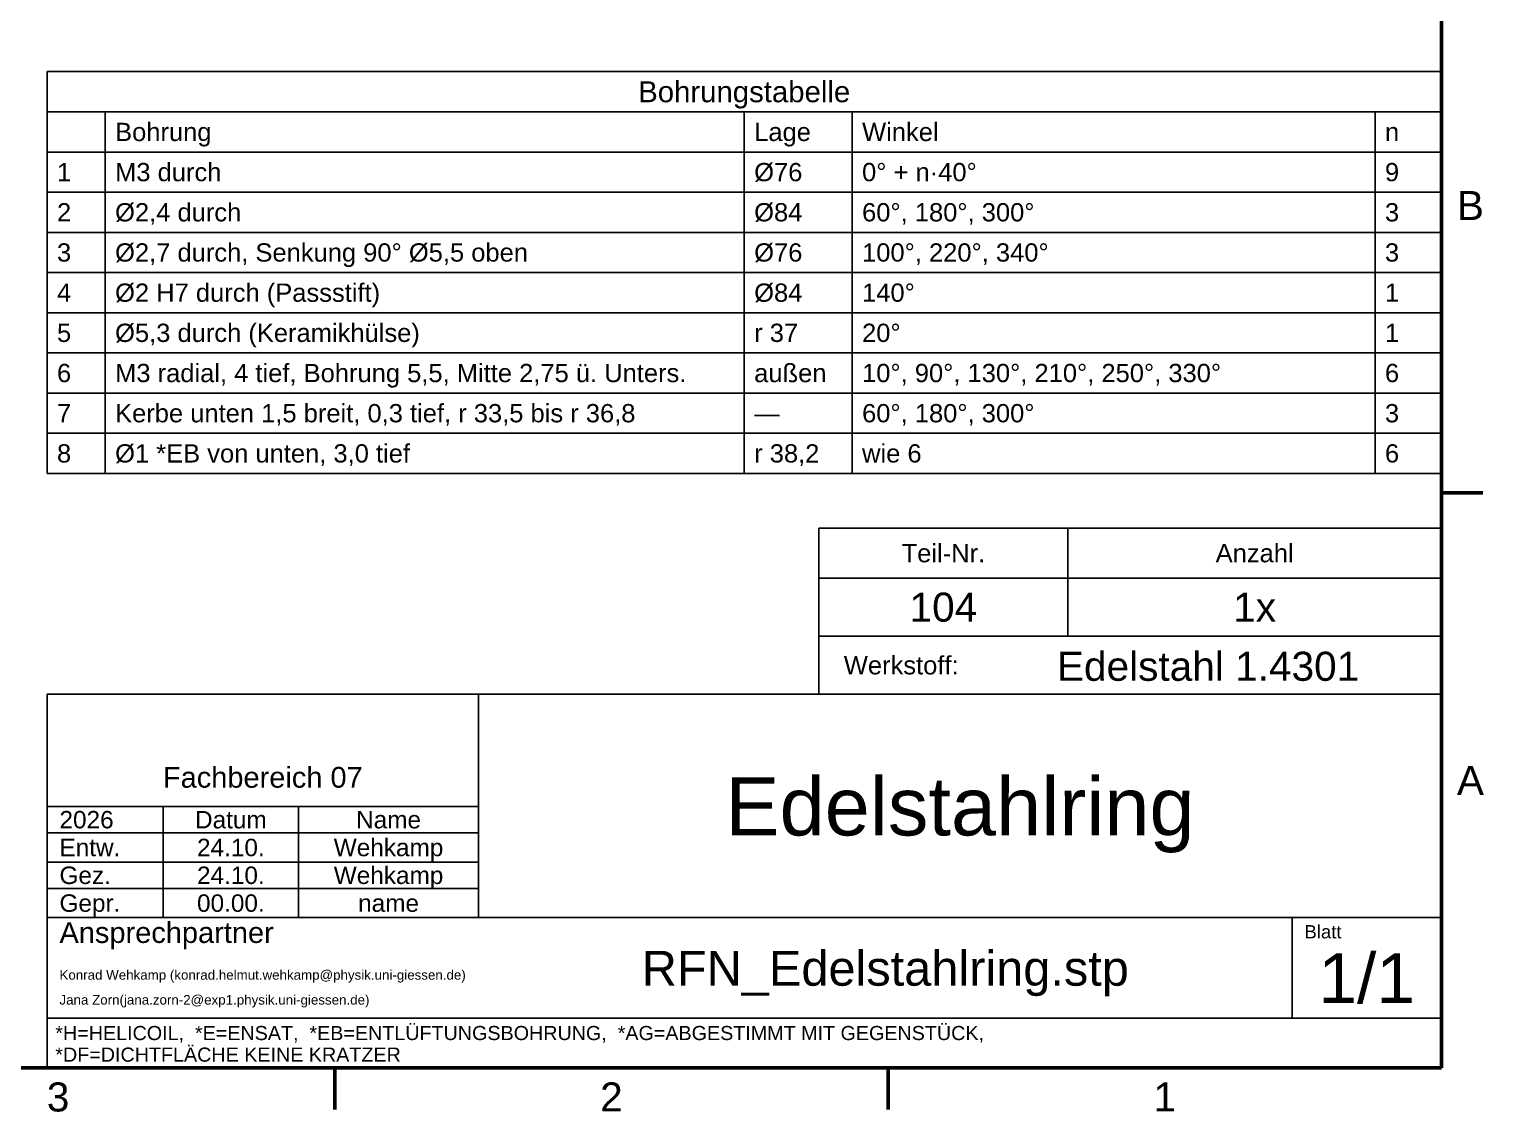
# Model space of a CAD drawing. Header units: inches. Extents: x 0.8 to 17.2, y 0.6 to 12.1.
# Drawn here: x 10.18 to 17.08, y 0.68 to 5.82 of the extents above; entities that cross this region are included whole.
import ezdxf
from ezdxf.enums import TextEntityAlignment as Align

# ---------------------------------------------------------------- set-up
doc = ezdxf.new("R2010")
doc.units = ezdxf.units.IN
doc.header["$MEASUREMENT"] = 0
for name, color, linetype, lineweight in [('RAHMEN', 7, 'Continuous', 50), ('SCHRIFTFELD', 7, 'Continuous', 25), ('TEXT', 7, 'Continuous', 18)]:
    doc.layers.add(name, color=color, linetype=linetype, lineweight=lineweight)
doc.styles.add('ISO_100', font='arial.ttf')
doc.styles.add('ISO_101', font='arial.ttf')
doc.styles.add('ISO_14', font='arial.ttf')
doc.styles.add('ISO_15', font='arial.ttf')
doc.styles.add('ISO_72', font='arial.ttf')
doc.styles.add('ISO_73', font='arial.ttf')
doc.styles.add('ISO_75', font='arial.ttf')
doc.styles.add('ISO_78', font='arial.ttf')
doc.styles.add('ISO_79', font='arial.ttf')
doc.styles.add('ISO_80', font='arial.ttf')
doc.styles.add('ISO_83', font='arial.ttf')
doc.styles.add('ISO_86', font='arial.ttf')
doc.styles.add('ISO_89', font='arial.ttf')
doc.styles.add('ISO_92', font='arial.ttf')
doc.styles.add('ISO_95', font='arial.ttf')
doc.styles.add('ISO_98', font='arial.ttf')
doc.styles.add('ISO_99', font='arial.ttf')

msp = doc.modelspace()

# ---------------------------------------------------------------- linework, layer by layer
at = {"layer": 'RAHMEN'}
for p, q in [((16.88189, 0.89173), (16.88189, 11.79724)), ((16.88189, 3.61811), (17.07874, 3.61811)), ((1.13386, 0.89173), (16.88189, 0.89173)), ((11.63255, 0.89173), (11.63255, 0.69488)), ((14.25722, 0.89173), (14.25722, 0.69488))]:
    msp.add_line(p, q, dxfattribs=at)
at = {"layer": 'SCHRIFTFELD'}
for p, q in [((10.26772, 5.61614), (16.88189, 5.61614)), ((10.26772, 3.71063), (10.26772, 5.61614)), ((16.88189, 5.61614), (16.88189, 3.71063)), ((10.26772, 5.42559), (16.88189, 5.42559)), ((10.54331, 5.42559), (10.54331, 3.71063)), ((13.5748, 5.42559), (13.5748, 3.71063)), ((14.08661, 5.42559), (14.08661, 3.71063)), ((16.56693, 5.42559), (16.56693, 3.71063)), ((10.26772, 5.23504), (16.88189, 5.23504)), ((10.26772, 5.04449), (16.88189, 5.04449)), ((10.26772, 4.85394), (16.88189, 4.85394)), ((10.26772, 4.66339), (16.88189, 4.66339)), ((10.26772, 4.47283), (16.88189, 4.47283)), ((10.26772, 4.28228), (16.88189, 4.28228)), ((10.26772, 4.09173), (16.88189, 4.09173)), ((10.26772, 3.90118), (16.88189, 3.90118)), ((16.88189, 3.71063), (10.26772, 3.71063)), ((10.26772, 3.71063), (16.88189, 3.71063)), ((13.92913, 3.45079), (16.88189, 3.45079)), ((13.92913, 3.45079), (13.92913, 2.66339)), ((15.11024, 3.45079), (15.11024, 2.93898)), ((13.92913, 3.21457), (16.88189, 3.21457)), ((13.92913, 2.93898), (16.88189, 2.93898)), ((10.26772, 2.66339), (10.26772, 0.89173)), ((16.88189, 2.66339), (10.26772, 2.66339)), ((12.31496, 2.66339), (12.31496, 1.60433)), ((16.88189, 0.89173), (16.88189, 2.66339)), ((10.26772, 2.13189), (12.31496, 2.13189)), ((10.8189, 2.13189), (10.8189, 1.60433)), ((11.46063, 2.13189), (11.46063, 1.60433)), ((10.26772, 2.00591), (12.31496, 2.00591)), ((10.26772, 1.86811), (12.31496, 1.86811)), ((10.26772, 1.74213), (12.31496, 1.74213)), ((10.26772, 1.60433), (16.88189, 1.60433)), ((16.17323, 1.60433), (16.17323, 1.12795)), ((10.26772, 1.12795), (16.88189, 1.12795)), ((10.26772, 0.89173), (16.88189, 0.89173))]:
    msp.add_line(p, q, dxfattribs=at)

# ---------------------------------------------------------------- texts
at = {"layer": 'RAHMEN', "style": 'ISO_14'}
for s, p in [('B', (17.01969, 4.9813)), ('A', (17.01969, 2.25492)), ('3', (10.32021, 0.75394)), ('2', (12.94488, 0.75394)), ('1', (15.56955, 0.75394))]:
    msp.add_text(s, height=0.1378, dxfattribs=at).set_placement(p, align=Align.MIDDLE_CENTER)
at = {"layer": 'SCHRIFTFELD'}
for s, height, style, p in [('Teil-Nr.', 0.086614, 'ISO_73', (14.51969, 3.33268)), ('Anzahl', 0.086614, 'ISO_73', (15.99606, 3.33268)), ('Fachbereich 07', 0.0984252, 'ISO_79', (11.29134, 2.26969))]:
    msp.add_text(s, height=height, dxfattribs=dict(at, style=style)).set_placement(p, align=Align.MIDDLE_CENTER)
for s, height, style, p in [('Werkstoff:', 0.086614, 'ISO_72', (14.04724, 2.80118)), ('Ansprechpartner', 0.0984252, 'ISO_78', (10.32677, 1.53346)), ('Blatt', 0.062992, 'ISO_75', (16.23228, 1.5374))]:
    msp.add_text(s, height=height, dxfattribs=dict(at, style=style)).set_placement(p, align=Align.MIDDLE_LEFT)
at = {"layer": 'SCHRIFTFELD', "color": 8, "true_color": 0x808080, "style": 'ISO_80'}
for s, p in [('*H=HELICOIL,  *E=ENSAT,  *EB=ENTLÜFTUNGSBOHRUNG,  *AG=ABGESTIMMT MIT GEGENSTÜCK,', (10.30709, 1.05709)), ('*DF=DICHTFLÄCHE KEINE KRATZER', (10.30709, 0.95472))]:
    msp.add_text(s, height=0.0669291, dxfattribs=at).set_placement(p, align=Align.MIDDLE_LEFT)
at = {"layer": 'TEXT'}
for s, height, style, p in [('Bohrungstabelle', 0.0996063, 'ISO_95', (13.5748, 5.52087)), ('Datum', 0.082677, 'ISO_100', (11.13976, 2.0689)), ('Name', 0.082677, 'ISO_100', (11.8878, 2.0689))]:
    msp.add_text(s, height=height, dxfattribs=dict(at, style=style)).set_placement(p, align=Align.MIDDLE_CENTER)
for s, height, style, p in [('Bohrung', 0.086614, 'ISO_72', (10.59055, 5.33031)), ('Lage', 0.086614, 'ISO_72', (13.62205, 5.33031)), ('Winkel', 0.086614, 'ISO_72', (14.13386, 5.33031)), ('n', 0.08661, 'ISO_72', (16.61417, 5.33031)), ('1', 0.08661, 'ISO_72', (10.31496, 5.13976)), ('M3 durch', 0.086614, 'ISO_72', (10.59055, 5.13976)), ('Ø76', 0.086614, 'ISO_72', (13.62205, 5.13976)), ('0° + n·40°', 0.086614, 'ISO_72', (14.13386, 5.13976)), ('9', 0.08661, 'ISO_72', (16.61417, 5.13976)), ('2', 0.08661, 'ISO_72', (10.31496, 4.94921)), ('Ø2,4 durch', 0.086614, 'ISO_72', (10.59055, 4.94921)), ('Ø84', 0.086614, 'ISO_72', (13.62205, 4.94921)), ('60°, 180°, 300°', 0.0866142, 'ISO_72', (14.13386, 4.94921)), ('3', 0.08661, 'ISO_72', (16.61417, 4.94921)), ('3', 0.08661, 'ISO_72', (10.31496, 4.75866)), ('Ø2,7 durch, Senkung 90° Ø5,5 oben', 0.0866142, 'ISO_72', (10.59055, 4.75866)), ('Ø76', 0.086614, 'ISO_72', (13.62205, 4.75866)), ('100°, 220°, 340°', 0.0866142, 'ISO_72', (14.13386, 4.75866)), ('3', 0.08661, 'ISO_72', (16.61417, 4.75866)), ('4', 0.08661, 'ISO_72', (10.31496, 4.56811)), ('Ø2 H7 durch (Passstift)', 0.0866142, 'ISO_72', (10.59055, 4.56811)), ('Ø84', 0.086614, 'ISO_72', (13.62205, 4.56811)), ('140°', 0.086614, 'ISO_72', (14.13386, 4.56811)), ('1', 0.08661, 'ISO_72', (16.61417, 4.56811)), ('5', 0.08661, 'ISO_72', (10.31496, 4.37756)), ('Ø5,3 durch (Keramikhülse)', 0.0866142, 'ISO_72', (10.59055, 4.37756)), ('r 37', 0.086614, 'ISO_72', (13.62205, 4.37756)), ('20°', 0.086614, 'ISO_72', (14.13386, 4.37756)), ('1', 0.08661, 'ISO_72', (16.61417, 4.37756)), ('6', 0.08661, 'ISO_72', (10.31496, 4.18701)), ('M3 radial, 4 tief, Bohrung 5,5, Mitte 2,75 ü. Unters.', 0.0866142, 'ISO_72', (10.59055, 4.18701)), ('außen', 0.086614, 'ISO_72', (13.62205, 4.18701)), ('10°, 90°, 130°, 210°, 250°, 330°', 0.0866142, 'ISO_72', (14.13386, 4.18701)), ('6', 0.08661, 'ISO_72', (16.61417, 4.18701)), ('7', 0.08661, 'ISO_72', (10.31496, 3.99646)), ('Kerbe unten 1,5 breit, 0,3 tief, r 33,5 bis r 36,8', 0.0866142, 'ISO_72', (10.59055, 3.99646)), ('60°, 180°, 300°', 0.0866142, 'ISO_72', (14.13386, 3.99646)), ('3', 0.08661, 'ISO_72', (16.61417, 3.99646)), ('—', 0.08661, 'ISO_72', (13.62205, 3.99646)), ('8', 0.08661, 'ISO_72', (10.31496, 3.80591)), ('Ø1 *EB von unten, 3,0 tief', 0.0866142, 'ISO_72', (10.59055, 3.80591)), ('r 38,2', 0.086614, 'ISO_72', (13.62205, 3.80591)), ('wie 6', 0.086614, 'ISO_72', (14.13386, 3.80591)), ('6', 0.08661, 'ISO_72', (16.61417, 3.80591)), ('Entw.', 0.082677, 'ISO_99', (10.32677, 1.93701)), ('Gez.', 0.082677, 'ISO_99', (10.32677, 1.80512)), ('Gepr.', 0.082677, 'ISO_99', (10.32677, 1.67323)), ('Konrad Wehkamp (konrad.helmut.wehkamp@physik.uni-giessen.de)', 0.0452756, 'ISO_92', (10.32677, 1.33268)), ('Jana Zorn(jana.zorn-2@exp1.physik.uni-giessen.de)', 0.0452756, 'ISO_92', (10.32677, 1.21457))]:
    msp.add_text(s, height=height, dxfattribs=dict(at, style=style)).set_placement(p, align=Align.MIDDLE_LEFT)
at = {"layer": 'TEXT', "color": 5, "true_color": 0x0000ff}
for s, height, style, p in [('104', 0.137795, 'ISO_15', (14.51969, 3.07677)), ('1x', 0.137795, 'ISO_15', (15.99606, 3.07677)), ('Edelstahl 1.4301', 0.1377953, 'ISO_15', (15.77509, 2.79627)), ('Edelstahlring', 0.2755905, 'ISO_89', (14.59843, 2.13189)), ('24.10.', 0.082677, 'ISO_98', (11.13976, 1.93701)), ('Wehkamp', 0.082677, 'ISO_98', (11.8878, 1.93701)), ('24.10.', 0.082677, 'ISO_98', (11.13976, 1.80512)), ('Wehkamp', 0.082677, 'ISO_98', (11.8878, 1.80512)), ('00.00.', 0.082677, 'ISO_98', (11.13976, 1.67323)), ('name', 0.082677, 'ISO_98', (11.8878, 1.67323)), ('RFN_Edelstahlring.stp', 0.1653543, 'ISO_86', (14.24409, 1.36417)), ('1/1', 0.23622, 'ISO_83', (16.52756, 1.31693))]:
    msp.add_text(s, height=height, dxfattribs=dict(at, style=style)).set_placement(p, align=Align.MIDDLE_CENTER)
at = {"layer": 'TEXT', "color": 5, "true_color": 0x0000ff, "style": 'ISO_101'}
msp.add_text('2026', height=0.082677, dxfattribs=at).set_placement((10.32677, 2.0689), align=Align.MIDDLE_LEFT)

doc.saveas('drawing.dxf')
